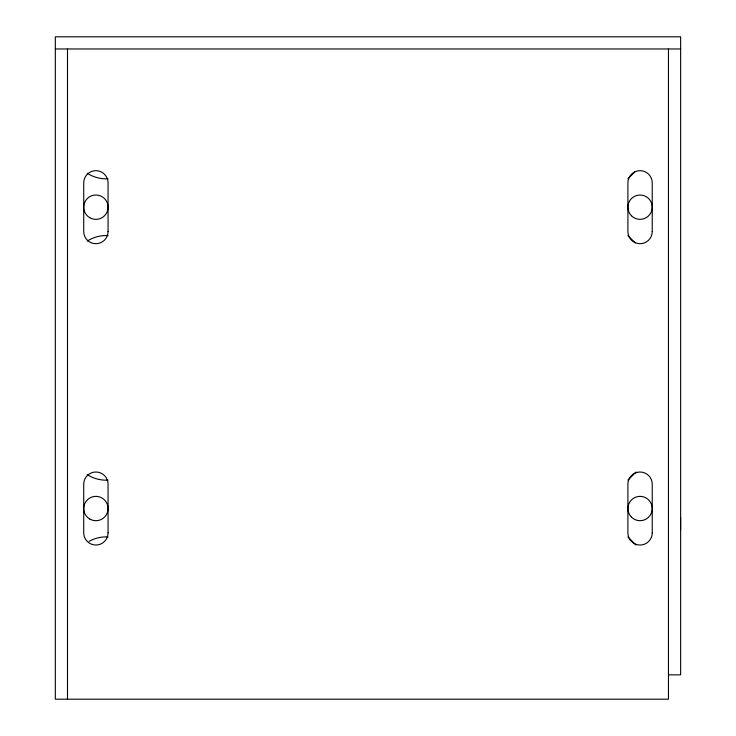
<?xml version="1.0" encoding="UTF-8"?>
<svg xmlns="http://www.w3.org/2000/svg" width="736" height="736" viewBox="0 0 736 736"><rect width="100%" height="100%" fill="white"/><g stroke="black" fill="none" stroke-linecap="round" stroke-linejoin="round"><path stroke-width="1.1" d="M627.9 178.784L635.196 171.488M627.9 480.139L636.005 472.024M55.32 48.972L680.634 48.972M680.634 529.626L680.616 517.454M668.463 674.857L680.634 674.857L680.634 36.8L55.32 36.8L55.32 699.2L668.463 699.2L668.463 48.972M627.9 235.584L635.196 242.88M627.9 536.93L636.005 545.045M67.491 48.972L67.491 699.2M87.244 241.104A35.024 35.024 0 0 1 108.063 235.584M89.12 541.328A35.024 35.024 0 0 1 108.063 536.93M108.063 178.784A35.024 35.024 0 0 1 87.244 173.264M108.063 480.139A35.024 35.024 0 0 1 87.244 474.619M652.234 231.527L652.234 182.841A12.172 12.172 0 0 0 640.062 170.669A12.172 12.172 0 0 0 627.9 182.841L627.9 231.527A12.172 12.172 0 0 0 640.062 243.699A12.172 12.172 0 0 0 652.234 231.527M652.234 532.873L652.234 484.196A12.172 12.172 0 0 0 640.062 472.024A12.172 12.172 0 0 0 627.9 484.196L627.9 532.873A12.172 12.172 0 0 0 640.062 545.045A12.172 12.172 0 0 0 652.234 532.873M108.063 231.527L108.063 182.841A12.172 12.172 0 0 0 95.892 170.669A12.172 12.172 0 0 0 83.72 182.841L83.72 231.527A12.172 12.172 0 0 0 95.892 243.699A12.172 12.172 0 0 0 108.063 231.527M108.063 532.855L108.063 484.168A12.172 12.172 0 0 0 95.892 472.006A12.172 12.172 0 0 0 83.72 484.168L83.72 532.855A12.172 12.172 0 0 0 95.892 545.026A12.172 12.172 0 0 0 108.063 532.855M631.46 517.141A12.172 12.172 0 0 0 651.82 511.686A12.172 12.172 0 0 0 636.916 496.782A12.172 12.172 0 0 0 631.46 517.141M631.46 215.786A12.172 12.172 0 0 0 651.82 210.33A12.172 12.172 0 0 0 636.916 195.426A12.172 12.172 0 0 0 631.46 215.786M89.801 519.073A12.172 12.172 0 0 0 108.063 508.53A12.172 12.172 0 0 0 89.801 497.996A12.172 12.172 0 0 0 89.801 519.073M89.801 217.727A12.172 12.172 0 0 0 108.063 207.184A12.172 12.172 0 0 0 89.801 196.641A12.172 12.172 0 0 0 89.801 217.727"/></g></svg>
